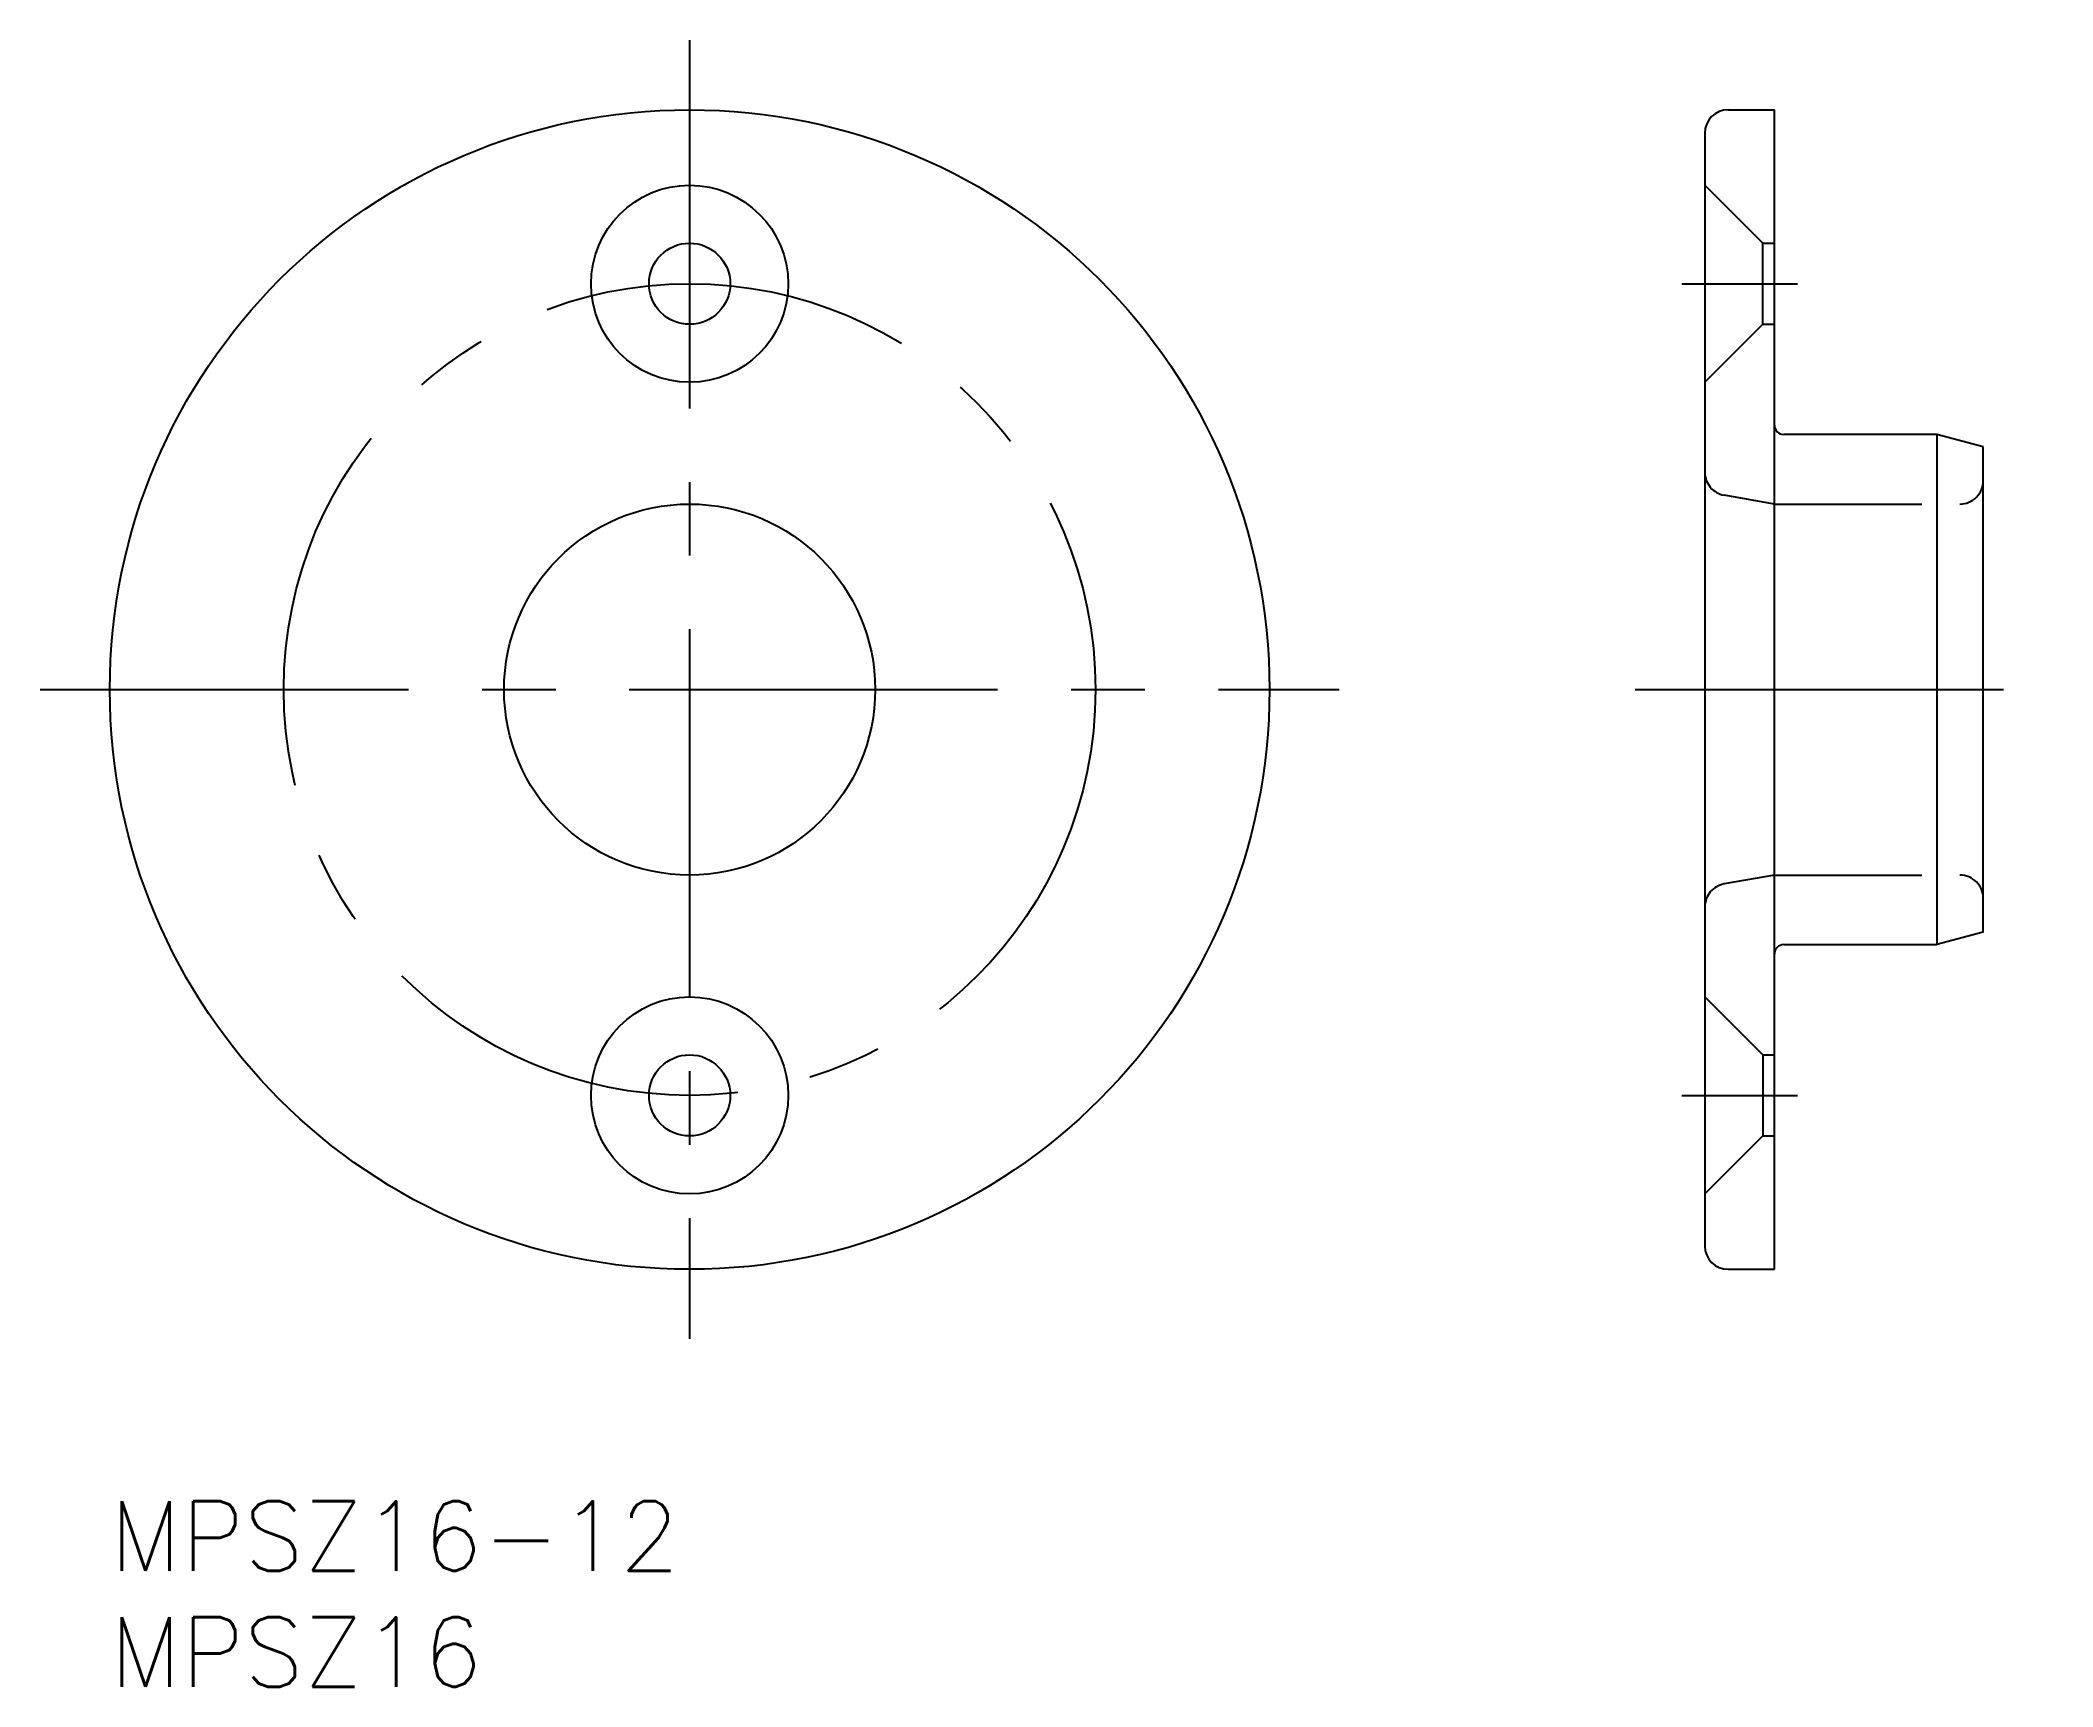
# Model space of a CAD drawing. Extents: x -3 to 83.8, y -8 to 63.
import ezdxf

# ---------------------------------------------------------------- set-up
doc = ezdxf.new("R2010")
doc.units = 0
doc.header["$LTSCALE"] = 0.5
doc.linetypes.add('CENTER', pattern=[50.8, 31.75, -6.35, 6.35, -6.35])
doc.linetypes.add('DASHED', pattern=[19.05, 12.7, -6.35])
for name, color, linetype in [('MSM_CENTER', 1, 'CENTER'), ('MSM_CONTINUOUS', 7, 'CONTINUOUS'), ('MSM_DASHED', 4, 'DASHED'), ('MSM_PART_NUMBER', 7, 'CONTINUOUS')]:
    doc.layers.add(name, color=color, linetype=linetype)
doc.styles.get("Standard").update_dxf_attribs({"font": 'txt.shx', "height": 3, "bigfont": 'bigfont.shx'})

# ---------------------------------------------------------------- blocks, each defined once
blk = doc.blocks.new('*U3')
at = {"layer": 'MSM_PART_NUMBER'}
blk.add_text('MPSZ16-12', height=3, dxfattribs=at).set_placement((0, -3))
blk = doc.blocks.new('*U4')
at = {"layer": 'MSM_PART_NUMBER'}
blk.add_text('MPSZ16', height=3, dxfattribs=at).set_placement((0, -8))

msp = doc.modelspace()

# ---------------------------------------------------------------- linework, layer by layer
at = {"layer": 'MSM_CENTER'}
for p, q in [((25, 63), (25, 7)), ((67.775, 52.5), (72.775, 52.5)), ((-3, 35), (53, 35)), ((65.775, 35), (83.775, 35)), ((67.775, 17.5), (72.775, 17.5))]:
    msp.add_line(p, q, dxfattribs=at)
msp.add_circle((25, 35), 17.5, dxfattribs=at)
at = {"layer": 'MSM_CONTINUOUS'}
for p, q in [((69.775, 60), (71.775, 60)), ((71.775, 10), (71.775, 60)), ((68.775, 59), (68.775, 11)), ((78.775, 46), (72.175, 46)), ((78.775, 46), (78.775, 24)), ((80.775, 45.464), (78.775, 46)), ((80.775, 24.536), (80.775, 45.464)), ((80.775, 24.536), (78.775, 24)), ((72.175, 24), (78.775, 24)), ((69.775, 10), (71.775, 10))]:
    msp.add_line(p, q, dxfattribs=at)
for centre, radius in [((25, 35), 25), ((25, 52.5), 4.25), ((25, 52.5), 1.75), ((25, 35), 8), ((25, 17.5), 4.25), ((25, 17.5), 1.75)]:
    msp.add_circle(centre, radius, dxfattribs=at)
for centre, radius, start, end in [((69.775, 59), 1, 90, 180), ((72.175, 46.4), 0.4, 180, 270), ((72.175, 23.6), 0.4, 90, 180), ((69.775, 11), 1, 180, 270)]:
    msp.add_arc(centre, radius, start, end, dxfattribs=at)
at = {"layer": 'MSM_DASHED'}
for p, q in [((68.775, 56.75), (71.275, 54.25)), ((71.275, 54.25), (71.775, 54.25)), ((71.275, 50.75), (71.275, 54.25)), ((68.775, 48.25), (71.275, 50.75)), ((71.275, 50.75), (71.775, 50.75)), ((71.775, 43), (69.602, 43.383)), ((71.775, 43), (79.775, 43)), ((71.775, 27), (69.602, 26.617)), ((71.775, 27), (79.775, 27)), ((68.775, 21.75), (71.275, 19.25)), ((71.275, 19.25), (71.275, 15.75)), ((71.275, 19.25), (71.775, 19.25)), ((68.775, 13.25), (71.275, 15.75)), ((71.275, 15.75), (71.775, 15.75))]:
    msp.add_line(p, q, dxfattribs=at)
for centre, start, end in [((69.775, 44.368), 180, 260), ((79.775, 44), 270, 0), ((79.775, 26), 0, 90), ((69.775, 25.632), 100, 180)]:
    msp.add_arc(centre, 1, start, end, dxfattribs=at)

# ---------------------------------------------------------------- block references
at = {"layer": 'MSM_CONTINUOUS'}
for name in ['*U3', '*U4']:
    msp.add_blockref(name, (0, 0), dxfattribs=at)

doc.saveas('drawing.dxf')
